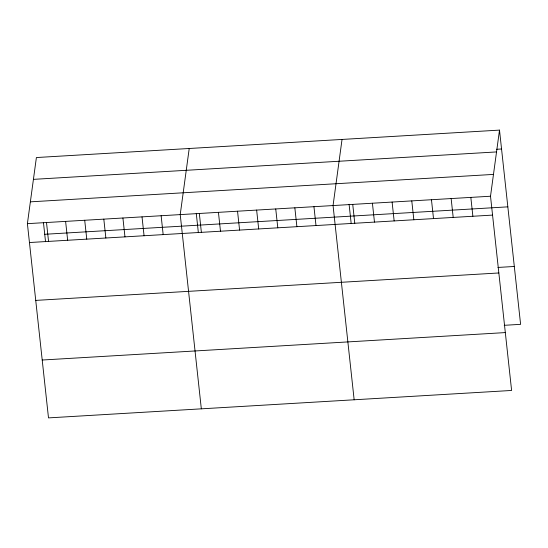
<?xml version="1.0" encoding="UTF-8"?>
<svg xmlns="http://www.w3.org/2000/svg" width="548" height="548" viewBox="0 0 548 548"><rect width="100%" height="100%" fill="white"/><g stroke="black" fill="none" stroke-linecap="round" stroke-linejoin="round"><path stroke-width="0.82" d="M499.502 130.109L490.508 196.232L511.606 390.457L48.498 417.891L27.4 223.659L36.394 157.543L499.502 130.109L520.6 324.341L504.201 325.313M189.218 148.487L180.224 214.604L201.328 408.835M342.041 139.439L333.054 205.555L354.152 399.787M496.632 149.275L501.55 148.981M33.421 179.36L496.536 151.926M30.366 201.842L493.474 174.408M27.4 223.659L490.508 196.232M44.73 234.284L507.838 206.849M29.448 242.531L492.556 215.097M497.913 267.445L514.312 266.472M35.736 300.4L498.844 272.966M42.217 360.022L505.325 332.588M470.828 197.396L472.876 216.268M451.141 198.561L453.196 217.433M431.461 199.725L433.509 218.597M411.781 200.89L413.829 219.762M392.101 202.054L394.149 220.926M372.414 203.226L374.469 222.098M352.734 204.39L354.782 223.262M349.083 204.26L351.193 223.632M313.949 206.685L315.997 225.557M294.845 207.815L296.893 226.687M275.74 208.952L277.795 227.824M256.635 210.083L258.69 228.954M237.537 211.213L239.586 230.085M218.433 212.343L220.481 231.215M199.328 213.473L201.376 232.345M196.259 213.316L198.362 232.681M161.126 215.741L163.174 234.613M142.021 216.871L144.069 235.743M122.916 218.001L124.965 236.873M103.812 219.131L105.86 238.003M84.707 220.262L86.762 239.134M65.609 221.399L67.657 240.271M46.505 222.529L48.553 241.401M43.436 222.365L45.539 241.737"/></g></svg>
